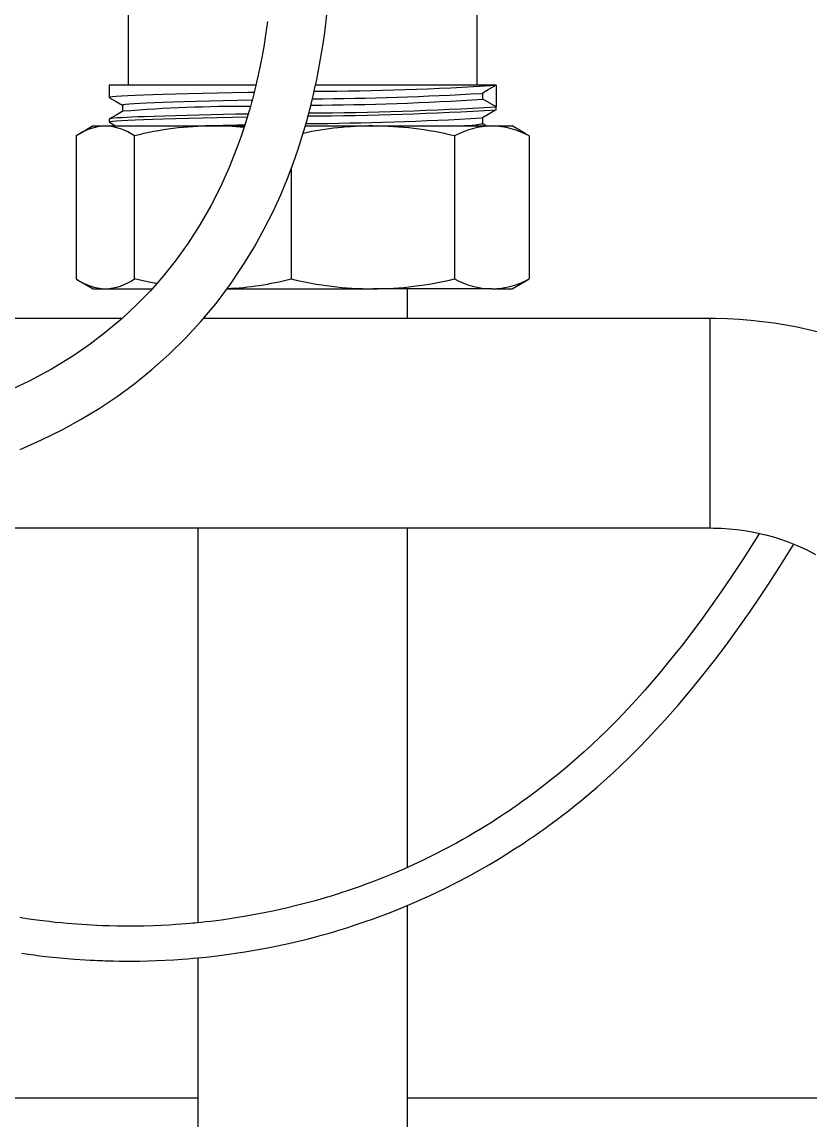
# Model space of a CAD drawing. Header units: millimetres. Extents: x 75 to 2075, y 25 to 1460.
# Drawn here: x 687.5 to 784.2, y 650.7 to 785.6 of the extents above; entities that cross this region are included whole.
import ezdxf

# ---------------------------------------------------------------- set-up
doc = ezdxf.new("R2010")
doc.units = ezdxf.units.MM
doc.header["$LTSCALE"] = 5

msp = doc.modelspace()

# ---------------------------------------------------------------- linework, layer by layer
at = {"color": 7, "linetype": 'Continuous', "lineweight": 25}
for p, q in [((700.489, 797.797), (700.489, 777.797)), ((743.346, 777.797), (743.346, 789.308)), ((698.168, 777.797), (698.168, 776.285)), ((716.165, 777.797), (698.168, 777.797)), ((745.667, 777.797), (723.492, 777.797)), ((744.03, 776.096), (744.03, 776.852)), ((745.667, 777.797), (745.667, 775.151)), ((699.805, 775.34), (699.805, 774.593)), ((745.667, 775.151), (744.03, 776.096)), ((745.667, 774.773), (745.667, 775.145)), ((696.203, 772.797), (694.623, 771.884)), ((696.203, 772.797), (697.686, 772.797)), ((697.686, 772.797), (710.868, 772.797)), ((698.168, 773.637), (698.168, 773.261)), ((698.182, 773.245), (698.958, 772.797)), ((710.868, 772.797), (714.776, 772.797)), ((722.242, 772.797), (730.523, 772.797)), ((730.523, 772.797), (745.137, 772.797)), ((744.456, 772.797), (743.89, 773.125)), ((744.03, 773.072), (744.03, 773.828)), ((744.03, 773.072), (744.03, 773.828)), ((745.137, 772.797), (747.632, 772.797)), ((749.212, 771.884), (747.632, 772.797)), ((694.121, 771.574), (694.121, 754.02)), ((701.25, 771.574), (701.25, 754.02)), ((740.56, 771.574), (740.56, 754.02)), ((749.714, 771.574), (749.205, 771.873)), ((749.714, 771.574), (749.714, 754.02)), ((720.486, 767.489), (720.486, 754.02)), ((694.63, 753.705), (696.203, 752.797)), ((747.632, 752.797), (749.205, 753.705)), ((749.205, 753.706), (749.714, 754.02)), ((696.203, 752.797), (697.686, 752.797)), ((697.686, 752.797), (703.413, 752.797)), ((712.612, 752.797), (730.523, 752.797)), ((745.137, 752.797), (730.523, 752.797)), ((734.775, 749.15), (734.775, 752.797)), ((745.137, 752.797), (747.632, 752.797)), ((699.726, 749.15), (680.591, 749.15)), ((771.918, 749.15), (709.722, 749.15)), ((771.918, 749.15), (771.918, 723.436)), ((680.591, 723.436), (771.918, 723.436)), ((709.06, 723.436), (709.06, 674.961)), ((734.775, 681.764), (734.775, 723.436)), ((734.775, 598.436), (734.775, 677.095)), ((709.06, 670.655), (709.06, 598.436)), ((709.06, 653.436), (649.06, 653.436)), ((794.775, 653.436), (734.775, 653.436))]:
    msp.add_line(p, q, dxfattribs=at)
at = {"color": 7, "linetype": 'Continuous', "lineweight": 25, "flags": 128}
for points in [[(687.255, 733.086), (689.865, 734.247), (692.475, 735.547), (694.706, 736.779), (696.925, 738.125), (699.125, 739.593), (701.292, 741.183), (703.416, 742.898), (705.492, 744.743), (707.513, 746.723), (709.431, 748.801), (711.281, 751.019), (713.055, 753.381), (714.745, 755.894), (716.009, 757.975), (717.208, 760.146), (718.282, 762.286), (719.219, 764.34), (720.046, 766.329), (720.756, 768.201), (721.361, 769.942), (721.871, 771.541), (722.298, 772.986), (722.459, 773.563), (722.595, 774.063), (722.706, 774.484), (722.794, 774.823), (722.865, 775.103), (722.96, 775.485), (723.087, 776.005), (723.242, 776.666), (723.423, 777.471), (723.643, 778.507), (723.867, 779.638), (724.077, 780.781), (724.273, 781.938), (724.455, 783.108), (724.622, 784.291), (724.959, 787.131)], [(717.591, 785.603), (717.364, 783.987), (717.128, 782.511), (716.895, 781.21), (716.664, 780.028), (716.451, 779.022), (716.262, 778.186), (716.125, 777.603), (716.009, 777.128), (715.912, 776.743), (715.831, 776.429), (715.739, 776.075), (715.628, 775.661), (715.497, 775.188), (715.346, 774.657), (715.065, 773.71), (714.725, 772.629), (714.321, 771.424), (713.845, 770.102), (712.891, 767.702), (711.819, 765.323), (710.625, 762.976), (709.304, 760.669), (707.852, 758.409), (706.265, 756.204), (704.793, 754.363), (703.216, 752.573), (701.532, 750.837), (699.739, 749.161), (697.834, 747.549), (695.817, 746.006), (693.687, 744.537), (691.07, 742.927), (688.358, 741.46), (685.566, 740.136)], [(715.956, 776.918), (715.241, 776.903), (713.32, 776.863), (711.444, 776.822), (709.633, 776.78), (707.909, 776.737), (706.291, 776.695), (704.798, 776.652), (703.517, 776.614), (702.368, 776.576), (701.341, 776.537), (700.442, 776.498), (699.682, 776.458), (699.039, 776.415), (698.572, 776.373), (698.282, 776.331), (698.17, 776.29), (698.179, 776.285)], [(743.89, 776.799), (744.705, 777.271), (745.52, 777.744)], [(698.182, 776.269), (699.001, 775.796), (699.805, 775.331)], [(715.707, 775.958), (715.701, 775.958), (713.913, 775.918), (712.166, 775.877), (710.48, 775.835), (708.874, 775.792), (707.368, 775.75), (705.978, 775.707), (704.785, 775.669), (703.716, 775.631), (702.759, 775.592), (701.922, 775.553), (701.214, 775.513), (700.616, 775.47), (700.18, 775.428), (699.911, 775.386), (699.807, 775.346), (699.815, 775.34)], [(715.228, 774.257), (713.713, 774.226), (712.186, 774.193), (710.669, 774.159), (709.175, 774.124), (707.715, 774.089), (706.304, 774.052), (704.956, 774.014), (703.684, 773.976), (702.505, 773.936), (701.691, 773.906), (700.945, 773.875), (700.273, 773.844), (699.682, 773.812), (699.171, 773.779), (698.77, 773.747), (698.475, 773.715), (698.28, 773.685), (698.171, 773.644), (698.18, 773.637)], [(699.82, 774.601), (699.001, 774.128), (698.182, 773.655)], [(743.89, 773.775), (744.705, 774.248), (745.52, 774.72)], [(715.115, 773.877), (713.32, 773.839), (711.444, 773.798), (709.633, 773.756), (707.909, 773.713), (706.291, 773.671), (704.798, 773.629), (703.517, 773.59), (702.368, 773.552), (701.341, 773.514), (700.442, 773.474), (699.682, 773.434), (699.039, 773.391), (698.572, 773.349), (698.282, 773.307), (698.17, 773.267), (698.179, 773.261)], [(714.815, 772.915), (713.913, 772.894), (712.166, 772.853), (710.48, 772.811), (709.941, 772.797)], [(703.986, 753.447), (703.249, 753.576), (701.25, 754.02)], [(785.411, 747.43), (784.02, 747.772), (782.619, 748.076), (781.208, 748.343), (779.788, 748.573), (778.362, 748.764), (776.93, 748.917), (775.493, 749.032), (774.053, 749.108), (772.611, 749.146), (771.918, 749.15)], [(777.972, 722.776), (777.576, 722.126), (775.941, 719.55), (774.575, 717.474), (773.261, 715.54), (772, 713.745), (770.797, 712.083), (769.655, 710.552), (768.576, 709.146), (767.618, 707.932), (766.721, 706.822), (765.881, 705.806), (764.972, 704.733), (763.944, 703.552), (762.926, 702.414), (761.807, 701.203), (760.587, 699.925), (759.261, 698.588), (758.372, 697.722), (757.44, 696.839), (756.464, 695.942), (755.441, 695.032), (754.436, 694.165), (753.243, 693.171), (752.153, 692.295), (751.169, 691.529), (750.293, 690.867), (749.527, 690.303), (748.874, 689.833), (748.336, 689.452), (748.064, 689.263), (747.859, 689.121), (747.711, 689.019), (747.505, 688.878), (747.207, 688.675), (746.817, 688.413), (746.333, 688.093), (745.756, 687.716), (745.158, 687.334), (744.482, 686.91), (743.733, 686.451), (742.976, 685.999), (742.234, 685.565), (741.507, 685.151), (740.795, 684.755), (739.361, 683.985), (737.998, 683.287), (736.705, 682.654), (735.484, 682.083), (734.332, 681.565), (733.173, 681.066), (731.745, 680.48), (730.272, 679.909), (729.682, 679.689), (729.084, 679.471), (728.499, 679.263), (728.002, 679.091), (727.641, 678.967), (727.358, 678.872), (727.153, 678.804), (727.018, 678.759), (726.848, 678.703), (726.609, 678.625), (726.301, 678.526), (725.923, 678.406), (725.406, 678.245), (724.798, 678.061), (724.128, 677.864), (723.462, 677.674), (722.801, 677.491), (722.146, 677.316), (721.497, 677.148), (719.741, 676.721), (718.029, 676.343), (714.994, 675.765), (711.962, 675.301), (711.281, 675.212), (710.602, 675.129), (709.986, 675.059), (709.46, 675.002), (709.025, 674.958), (708.681, 674.924), (708.427, 674.901), (708.061, 674.868), (707.585, 674.827), (707.001, 674.781), (706.308, 674.732), (705.506, 674.682), (704.597, 674.634), (703.58, 674.593), (702.456, 674.561), (701.681, 674.547), (700.863, 674.541), (700.001, 674.542), (699.098, 674.553), (698.183, 674.573), (697.358, 674.6), (696.633, 674.631), (694.804, 674.734), (693.017, 674.873), (692.29, 674.941), (691.548, 675.016), (690.792, 675.1), (690.021, 675.192), (689.268, 675.29), (688.619, 675.379), (688.062, 675.46), (687.596, 675.53), (687.178, 675.596)], [(771.918, 723.436), (772.361, 723.432), (773.316, 723.401), (774.269, 723.338), (775.217, 723.243), (776.158, 723.115), (777.092, 722.957), (778.016, 722.767), (778.928, 722.546), (779.827, 722.296), (780.712, 722.016), (781.58, 721.707), (782.43, 721.37), (783.261, 721.006), (784.071, 720.616), (784.859, 720.2)], [(687.444, 671.22), (687.731, 671.178), (687.971, 671.143), (688.253, 671.104), (688.585, 671.058), (688.966, 671.008), (689.625, 670.924), (690.394, 670.833), (691.225, 670.742), (692.09, 670.656), (692.989, 670.575), (693.921, 670.501), (694.567, 670.455), (695.226, 670.414), (695.824, 670.38), (696.33, 670.355), (696.744, 670.336), (697.061, 670.323), (697.347, 670.312), (697.679, 670.301), (698.059, 670.289), (698.685, 670.274), (699.408, 670.262), (700.217, 670.255), (701.041, 670.256), (701.868, 670.264), (702.923, 670.285), (703.983, 670.319), (705.045, 670.365), (706.111, 670.425), (707.116, 670.492), (707.829, 670.547), (708.476, 670.602), (709.055, 670.655), (709.566, 670.705), (710.026, 670.752), (710.781, 670.835), (711.644, 670.938), (712.614, 671.064), (713.689, 671.217), (714.827, 671.392), (716.014, 671.592), (718.036, 671.97), (720.181, 672.425), (722.449, 672.967), (723.37, 673.206), (724.24, 673.441), (725.031, 673.663), (725.74, 673.869), (726.37, 674.058), (726.919, 674.227), (727.473, 674.401), (727.912, 674.541), (728.243, 674.649), (728.622, 674.775), (729.114, 674.94), (729.726, 675.151), (730.47, 675.414), (731.345, 675.733), (732.351, 676.114), (734.157, 676.833), (735.902, 677.574), (737.58, 678.329), (739.191, 679.096), (740.735, 679.87), (742.213, 680.647), (743.623, 681.424), (744.835, 682.12), (745.958, 682.788), (746.992, 683.424), (747.939, 684.025), (748.8, 684.585), (749.574, 685.102), (749.922, 685.338), (750.205, 685.533), (750.427, 685.686), (750.67, 685.855), (750.979, 686.072), (751.353, 686.337), (751.792, 686.652), (752.294, 687.017), (753.016, 687.552), (753.783, 688.133), (754.537, 688.717), (755.277, 689.304), (756.004, 689.893), (758.089, 691.654), (760.058, 693.422), (761.912, 695.186), (763.327, 696.598), (764.817, 698.147), (766.376, 699.84), (768.003, 701.683), (769.691, 703.684), (771.058, 705.37), (772.458, 707.159), (773.89, 709.054), (775.349, 711.058), (776.835, 713.172), (778.038, 714.94), (779.254, 716.781), (780.483, 718.695), (781.722, 720.682), (782.195, 721.463)]]:
    msp.add_lwpolyline(points, dxfattribs=at)
at = {"color": 7, "linetype": 'Continuous', "lineweight": 25}
for centre, radius, start, end in [((719.636, 1201.84), 425.732, 270.46806, 273.26356), ((722.644, 1141.743), 364.674, 270.10816, 273.61958), ((722.344, 1096.036), 320.674, 270.10456, 273.87761), ((715.054, 581.024), 194.174, 89.86841, 94.49494), ((720.214, 1207.064), 433.04, 270.31384, 273.36965), ((721.322, 1172.55), 398.144, 270.19626, 273.50558), ((697.923, 766.301), 6.5, 92.0906, 125.79052), ((697.421, 766.218), 6.584, 54.42913, 87.68975), ((711.077, 732.734), 40.063, 90.2983, 104.1979), ((711.156, 741.705), 31.094, 83.43128, 90.53139), ((730.475, 732.732), 40.065, 89.93181, 102.25245), ((718.032, 1241.445), 468.383, 270.52509, 273.16267), ((730.264, 728.883), 43.915, 76.44087, 89.66251), ((740.422, 796.569), 23.772, 270.2126, 278.73079), ((745.334, 762.884), 9.915, 91.14072, 118.78567), ((744.903, 762.75), 10.05, 61.40402, 88.66959), ((697.951, 759.375), 6.584, 234.42913, 267.68975), ((697.449, 759.293), 6.5, 272.0906, 305.79052), ((710.977, 790.692), 37.885, 272.53393, 284.53691), ((730.782, 796.711), 43.915, 256.44087, 269.66251), ((730.29, 796.501), 43.705, 270.30566, 283.59096), ((745.334, 762.708), 9.914, 241.21289, 268.86072), ((744.938, 762.713), 9.919, 271.1465, 298.77989)]:
    msp.add_arc(centre, radius, start, end, dxfattribs=at)

doc.saveas('drawing.dxf')
